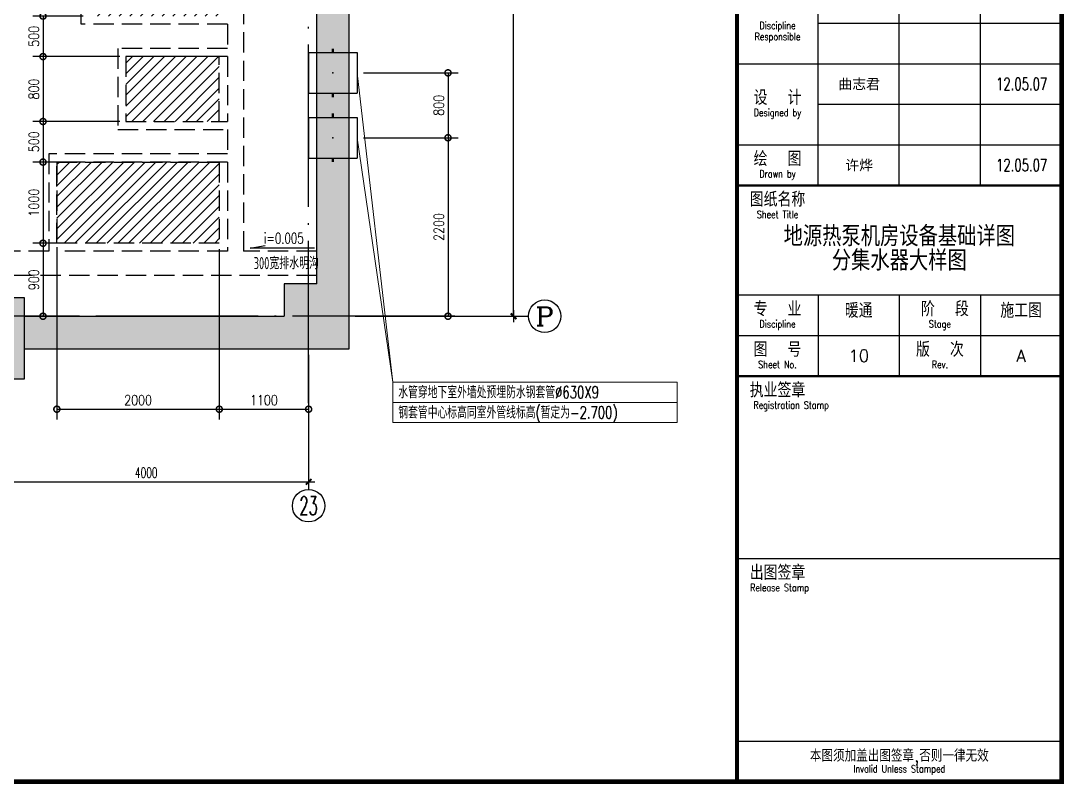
# Model space of a CAD drawing. Extents: x -345393 to -54719, y 203828 to 476815.
# Drawn here: x -274612 to -261763, y 226642 to 236051 of the extents above; entities that cross this region are included whole.
import ezdxf
from ezdxf.enums import TextEntityAlignment as Align

# ---------------------------------------------------------------- set-up
doc = ezdxf.new("R2010")
doc.units = 0
doc.header["$LTSCALE"] = 1000
doc.header["$MEASUREMENT"] = 0
doc.linetypes.add('DASH', pattern=[0.35, 0.25, -0.1])
doc.linetypes.add('DOTE', pattern=[2.42, 2, -0.2, 0.02, -0.2])
doc.layers.get('0').update_dxf_attribs({"color": 252, "linetype": 'CONTINUOUS'})
doc.layers.get('Defpoints').update_dxf_attribs({"color": 252, "linetype": 'CONTINUOUS'})
for name, color, linetype in [('AXIS', 252, 'CONTINUOUS'), ('AXIS_TEXT', 252, 'CONTINUOUS'), ('COLUMN', 250, 'CONTINUOUS'), ('DOTE', 250, 'DOTE'), ('PUB_HATCH', 250, 'CONTINUOUS'), ('WALL', 252, 'CONTINUOUS'), ('图框', 252, 'CONTINUOUS'), ('暖通-水-标注', 95, 'CONTINUOUS'), ('暖通-水-水阀', 3, 'CONTINUOUS'), ('暖通-水-设备基础', 75, 'DASH'), ('暖通-水-说明', 3, 'CONTINUOUS'), ('暖通-风-标注', 160, 'CONTINUOUS')]:
    doc.layers.add(name, color=color, linetype=linetype)
doc.layers.add('暖通-公共-说明', color=50, linetype='CONTINUOUS', lineweight=20)
doc.styles.add('_TCH_AXIS', font='COMPLEX', dxfattribs={"bigfont": 'GBCBIG'})
doc.styles.add('COMPLEX', font='COMPLEX')
doc.styles.add('HZ-ZGBZ', font='romanc.shx', dxfattribs={"width": 0.65, "bigfont": '0hztxt.shx'})
doc.styles.add('M-TEXT2', font='romanc.shx', dxfattribs={"width": 0.8, "bigfont": 'hzf.shx'})
doc.styles.add('NT4', font='tssdeng.shx', dxfattribs={"width": 0.65, "bigfont": 'tssdchn.shx'})
doc.styles.add('ROMANC', font='romanc', dxfattribs={"width": 0.9})
doc.styles.add('TKZ1_tjhts.shx', font='tjromant.shx', dxfattribs={"bigfont": 'tjhts.shx'})
doc.styles.add('TKZ2_tjkts.shx', font='tjromant.shx', dxfattribs={"bigfont": 'tjkts.shx'})
doc.styles.add('图框字1_黑体', font='simhei.ttf')
doc.dimstyles.new('暖-标注50', dxfattribs={"dimscale": 0.5, "dimtxt": 250, "dimasz": 1, "dimexe": 150, "dimexo": 150, "dimgap": 100, "dimtad": 1, "dimdec": 0, "dimdsep": 46, "dimtxsty": 'HZ-ZGBZ', "dimblk": '_DIMX', "dimcen": 0.09, "dimclrt": 7, "dimadec": 0, "dimazin": 0, "dimtfac": 1, "dimtdec": 0, "dimtix": 1, "dimtmove": 2, "dimatfit": 3, "dimldrblk": '_DIMX', "dimfxl": 0, "dimtolj": 1, "dimtzin": 0, "dimarcsym": 0})
doc.dimstyles.new('暖通-水-尺寸标注50', dxfattribs={"dimscale": 0.5, "dimtxt": 250, "dimasz": 300, "dimexe": 250, "dimexo": 150, "dimgap": 100, "dimtad": 1, "dimdec": 4, "dimrnd": 5, "dimdsep": 46, "dimtxsty": 'M-TEXT2', "dimblk1": 'DOTSMALL', "dimblk2": 'DOTSMALL', "dimsah": 1, "dimcen": 0.09, "dimclrd": 256, "dimclre": 256, "dimclrt": 7, "dimadec": 0, "dimazin": 0, "dimtfac": 1, "dimtdec": 4, "dimtix": 1, "dimtmove": 2, "dimatfit": 3, "dimldrblk": 'DOTSMALL', "dimfxl": 0, "dimtolj": 1, "dimtzin": 0, "dimarcsym": 0})

# ---------------------------------------------------------------- blocks, each defined once
blk = doc.blocks.new('TJAD_TK_A1')
for p, q in [((1271.38, 513.45), (1271.38, 643.45)), ((1291.38, 513.45), (1291.38, 633.45)), ((1311.38, 513.45), (1311.38, 633.45)), ((1271.38, 553.45), (1331.38, 553.45)), ((1251.38, 543.45), (1331.38, 543.45)), ((1271.38, 533.45), (1331.38, 533.45)), ((1251.38, 523.45), (1331.38, 523.45)), ((1251.38, 486.45), (1331.38, 486.45)), ((1271.38, 486.45), (1271.38, 466.45)), ((1291.38, 486.45), (1291.38, 466.45)), ((1311.38, 486.45), (1311.38, 466.45)), ((1251.38, 476.45), (1331.38, 476.45)), ((1251.38, 421.45), (1331.38, 421.45)), ((1251.38, 376.45), (1331.38, 376.45))]:
    blk.add_line(p, q)
for points, const_width in [([(1251.38, 940.45), (1251.38, 366.45)], 1), ([(1251.38, 513.45), (1331.38, 513.45)], 0.6), ([(1251.38, 466.45), (1331.38, 466.45)], 0.6)]:
    blk.add_lwpolyline(points, dxfattribs=dict(const_width=const_width))
at = {"layer": '图框', "const_width": 1.2}
blk.add_lwpolyline([(1331.38, 940.45), (525.38, 940.45), (525.38, 366.45), (1331.38, 366.45)], close=True, dxfattribs=at)
at = {"style": 'TKZ2_tjkts.shx', "width": 0.8}
for s, p in [('Discipline', (1261.38, 552.87)), ('Responsible', (1261.38, 550.15)), ('Designed by', (1261.38, 531.4)), ('Drawn by', (1261.38, 516.3)), ('Sheet Title', (1261.38, 506.3)), ('Discipline', (1261.38, 479.3)), ('Stage', (1301.38, 479.3)), ('Sheet No.', (1261.38, 469.3)), ('Rev.', (1301.38, 469.3)), ('Registration Stamp', (1264.74, 459.3)), ('Release Stamp', (1261.89, 414.3)), ('Invalid Unless Stamped', (1291.38, 369.62))]:
    blk.add_text(s, height=1.8, dxfattribs=at).set_placement(p, align=Align.MIDDLE_CENTER)
at = {"style": 'TKZ2_tjkts.shx'}
for s, height, p in [('设  计', 3.6, (1261.38, 535.1)), ('绘  图', 3.6, (1261.38, 520)), ('图纸名称', 3.6, (1261.38, 510)), ('专  业', 3.6, (1261.38, 483)), (' 阶  段', 3.6, (1301.38, 483)), ('图  号', 3.6, (1261.38, 473)), ('版  次', 3.6, (1301.38, 473)), ('执业签章', 3.6, (1261.38, 463)), ('出图签章', 3.6, (1261.38, 418)), ('本图须加盖出图签章,否则一律无效', 3, (1291.38, 372.88))]:
    blk.add_text(s, height=height, dxfattribs=at).set_placement(p, align=Align.MIDDLE_CENTER)
at = {"layer": '图框'}
for s, height, style, p in [('曲志君', 2.5, '图框字1_黑体', (1281.49, 538.45)), ('许烨', 2.5, '图框字1_黑体', (1281.49, 518.45)), ('暖通', 3.6, 'TKZ1_tjhts.shx', (1281.38, 482.61)), ('施工图', 3.6, 'TKZ1_tjhts.shx', (1321.38, 482.61)), ('A', 3, 'TKZ1_tjhts.shx', (1321.38, 471.45))]:
    blk.add_text(s, height=height, dxfattribs=dict(at, style=style)).set_placement(p, align=Align.MIDDLE_CENTER)
at = {"layer": '图框', "style": 'TKZ1_tjhts.shx', "width": 0.7}
for p in [(1321.51, 538.45), (1321.51, 518.45)]:
    blk.add_text('12.05.07', height=3, dxfattribs=at).set_placement(p, align=Align.MIDDLE_CENTER)
blk = doc.blocks.new('_DIMX')
blk.add_line((-150, 0), (150, 0))
at = {"const_width": 50}
blk.add_lwpolyline([(-70, -70), (70, 70)], dxfattribs=at)
blk = doc.blocks.new('*D293')
at = {"layer": 'Defpoints', "color": 0}
for p in [(-269268, 240410), (-268544, 240410), (-269268, 232410)]:
    blk.add_point(p, dxfattribs=at)
at = {"layer": '暖通-风-标注', "color": 0, "lineweight": -2}
for p, q in [((-269193, 240410), (-268469, 240410)), ((-268544, 232411), (-268544, 240410)), ((-269193, 232410), (-268469, 232410))]:
    blk.add_line(p, q, dxfattribs=at)
at = {"layer": '暖通-风-标注', "color": 0, "lineweight": -2, "xscale": 0.5, "yscale": 0.5, "zscale": 0.5}
for p, rotation in [((-268544, 240410), 90), ((-268544, 232410), 270)]:
    blk.add_blockref('_DIMX', p, dxfattribs=dict(at, rotation=rotation))
at = {"layer": '暖通-风-标注', "color": 7, "insert": (-268657, 236410), "char_height": 125, "attachment_point": 5, "rotation": 90, "style": 'HZ-ZGBZ'}
blk.add_mtext('\\A1;8000', dxfattribs=at)
blk = doc.blocks.new('_AXISO')
blk.add_circle((0, 0), 0.5)
at = {"layer": 'AXIS_TEXT', "style": 'COMPLEX', "width": 1.041667}
blk.add_attdef('A', text='', height=0.56, dxfattribs=at).set_placement((-0.25, -0.28), (0.25, -0.28), align=Align.FIT)
blk = doc.blocks.new('_FZH')
blk.add_lwpolyline([(-0.5, -0.5), (0.5, -0.5), (0.5, 0.5), (-0.5, 0.5)], close=True)
at = {"layer": 'PUB_HATCH'}
blk.add_solid([(-0.5, -0.5), (0.5, -0.5), (-0.5, 0.5), (0.5, 0.5)], dxfattribs=at)
blk = doc.blocks.new('A$C4E7B0064')
at = {"color": 2}
for p, q in [((-600, 250), (-600, -250)), ((0, 250), (0, -250))]:
    blk.add_line(p, q, dxfattribs=at)
at = {"color": 4}
for p, q in [((-600, 250), (0, 250)), ((-600, -250), (0, -250))]:
    blk.add_line(p, q, dxfattribs=at)
at = {"color": 2, "const_width": 30}
for points in [[(-300, 250), (-300, 300)], [(-300, -250), (-300, -300)]]:
    blk.add_lwpolyline(points, dxfattribs=at)
at = {"color": 4}
blk.add_point((-300, 0), dxfattribs=at)
blk = doc.blocks.new('_DOTSMALL')
at = {"color": 0, "const_width": 0.5}
blk.add_lwpolyline([(-0.0625, 0, 1), (0.0625, 0, 1)], format="xyb", close=True, dxfattribs=at)
blk = doc.blocks.new('*D227')
at = {"layer": 'Defpoints', "color": 0}
for p in [(-273768, 236110), (-274339, 235610), (-273318, 235610)]:
    blk.add_point(p, dxfattribs=at)
at = {"layer": '暖通-水-标注', "linetype": 'Continuous', "lineweight": -2}
for p, q in [((-273843, 236110), (-274464, 236110)), ((-274339, 236110), (-274339, 235610)), ((-273393, 235610), (-274464, 235610))]:
    blk.add_line(p, q, dxfattribs=at)
at = {"layer": '暖通-水-标注', "lineweight": -2, "xscale": 150, "yscale": 150, "zscale": 150}
for p, rotation in [((-274339, 236110), 90), ((-274339, 235610), 270)]:
    blk.add_blockref('_DOTSMALL', p, dxfattribs=dict(at, rotation=rotation))
at = {"layer": '暖通-水-标注', "color": 7, "insert": (-274451, 235860), "char_height": 125, "attachment_point": 5, "rotation": 90, "style": 'M-TEXT2'}
blk.add_mtext('\\A1;500', dxfattribs=at)
blk = doc.blocks.new('*D228')
at = {"layer": 'Defpoints', "color": 0}
for p in [(-273318, 235610), (-274339, 234810), (-273318, 234810)]:
    blk.add_point(p, dxfattribs=at)
at = {"layer": '暖通-水-标注', "linetype": 'Continuous', "lineweight": -2}
for p, q in [((-273393, 235610), (-274464, 235610)), ((-274339, 235610), (-274339, 234810)), ((-273393, 234810), (-274464, 234810))]:
    blk.add_line(p, q, dxfattribs=at)
at = {"layer": '暖通-水-标注', "lineweight": -2, "xscale": 150, "yscale": 150, "zscale": 150}
for p, rotation in [((-274339, 235610), 90), ((-274339, 234810), 270)]:
    blk.add_blockref('_DOTSMALL', p, dxfattribs=dict(at, rotation=rotation))
at = {"layer": '暖通-水-标注', "color": 7, "insert": (-274451, 235210), "char_height": 125, "attachment_point": 5, "rotation": 90, "style": 'M-TEXT2'}
blk.add_mtext('\\A1;800', dxfattribs=at)
blk = doc.blocks.new('*D229')
at = {"layer": 'Defpoints', "color": 0}
for p in [(-273318, 234810), (-274339, 234310), (-273968, 234310)]:
    blk.add_point(p, dxfattribs=at)
at = {"layer": '暖通-水-标注', "linetype": 'Continuous', "lineweight": -2}
for p, q in [((-273393, 234810), (-274464, 234810)), ((-274339, 234810), (-274339, 234310)), ((-274043, 234310), (-274464, 234310))]:
    blk.add_line(p, q, dxfattribs=at)
at = {"layer": '暖通-水-标注', "lineweight": -2, "xscale": 150, "yscale": 150, "zscale": 150}
for p, rotation in [((-274339, 234810), 90), ((-274339, 234310), 270)]:
    blk.add_blockref('_DOTSMALL', p, dxfattribs=dict(at, rotation=rotation))
at = {"layer": '暖通-水-标注', "color": 7, "insert": (-274451, 234560), "char_height": 125, "attachment_point": 5, "rotation": 90, "style": 'M-TEXT2'}
blk.add_mtext('\\A1;500', dxfattribs=at)
blk = doc.blocks.new('*D230')
at = {"layer": 'Defpoints', "color": 0}
for p in [(-273968, 234310), (-274339, 233310), (-273968, 233310)]:
    blk.add_point(p, dxfattribs=at)
at = {"layer": '暖通-水-标注', "linetype": 'Continuous', "lineweight": -2}
for p, q in [((-274043, 234310), (-274464, 234310)), ((-274339, 234310), (-274339, 233310)), ((-274043, 233310), (-274464, 233310))]:
    blk.add_line(p, q, dxfattribs=at)
at = {"layer": '暖通-水-标注', "lineweight": -2, "xscale": 150, "yscale": 150, "zscale": 150}
for p, rotation in [((-274339, 234310), 90), ((-274339, 233310), 270)]:
    blk.add_blockref('_DOTSMALL', p, dxfattribs=dict(at, rotation=rotation))
at = {"layer": '暖通-水-标注', "color": 7, "insert": (-274451, 233810), "char_height": 125, "attachment_point": 5, "rotation": 90, "style": 'M-TEXT2'}
blk.add_mtext('\\A1;1000', dxfattribs=at)
blk = doc.blocks.new('*D231')
at = {"layer": 'Defpoints', "color": 0}
for p in [(-273968, 233310), (-274339, 232410), (-273837, 232410)]:
    blk.add_point(p, dxfattribs=at)
at = {"layer": '暖通-水-标注', "linetype": 'Continuous', "lineweight": -2}
for p, q in [((-274043, 233310), (-274464, 233310)), ((-274339, 233310), (-274339, 232410)), ((-273912, 232410), (-274464, 232410))]:
    blk.add_line(p, q, dxfattribs=at)
at = {"layer": '暖通-水-标注', "lineweight": -2, "xscale": 150, "yscale": 150, "zscale": 150}
for p, rotation in [((-274339, 233310), 90), ((-274339, 232410), 270)]:
    blk.add_blockref('_DOTSMALL', p, dxfattribs=dict(at, rotation=rotation))
at = {"layer": '暖通-水-标注', "color": 7, "insert": (-274451, 232860), "char_height": 125, "attachment_point": 5, "rotation": 90, "style": 'M-TEXT2'}
blk.add_mtext('\\A1;900', dxfattribs=at)
blk = doc.blocks.new('*D242')
at = {"layer": 'Defpoints', "color": 0}
for p in [(-275068, 231371), (-271068, 231339), (-271068, 230368)]:
    blk.add_point(p, dxfattribs=at)
at = {"layer": '暖通-风-标注', "color": 0, "lineweight": -2}
for p, q in [((-275068, 231296), (-275068, 230293)), ((-271068, 231264), (-271068, 230293)), ((-275068, 230368), (-271069, 230368))]:
    blk.add_line(p, q, dxfattribs=at)
at = {"layer": '暖通-风-标注', "color": 0, "lineweight": -2, "xscale": 0.5, "yscale": 0.5, "zscale": 0.5, "rotation": 180}
blk.add_blockref('_DIMX', (-275068, 230368), dxfattribs=at)
at = {"layer": '暖通-风-标注', "color": 0, "lineweight": -2, "xscale": 0.5, "yscale": 0.5, "zscale": 0.5}
blk.add_blockref('_DIMX', (-271068, 230368), dxfattribs=at)
at = {"layer": '暖通-风-标注', "color": 7, "insert": (-273068, 230481), "char_height": 125, "attachment_point": 5, "style": 'HZ-ZGBZ'}
blk.add_mtext('\\A1;4000', dxfattribs=at)
blk = doc.blocks.new('*D243')
at = {"layer": 'Defpoints', "color": 0}
for p in [(-274168, 233310), (-272168, 233310), (-272168, 231264)]:
    blk.add_point(p, dxfattribs=at)
at = {"layer": '暖通-水-标注', "linetype": 'Continuous', "lineweight": -2}
for p, q in [((-274168, 233235), (-274168, 231139)), ((-272168, 233235), (-272168, 231139)), ((-274168, 231264), (-272168, 231264))]:
    blk.add_line(p, q, dxfattribs=at)
at = {"layer": '暖通-水-标注', "lineweight": -2, "xscale": 150, "yscale": 150, "zscale": 150, "rotation": 180}
blk.add_blockref('_DOTSMALL', (-274168, 231264), dxfattribs=at)
at = {"layer": '暖通-水-标注', "lineweight": -2, "xscale": 150, "yscale": 150, "zscale": 150}
blk.add_blockref('_DOTSMALL', (-272168, 231264), dxfattribs=at)
at = {"layer": '暖通-水-标注', "color": 7, "insert": (-273168, 231376), "char_height": 125, "attachment_point": 5, "style": 'M-TEXT2'}
blk.add_mtext('\\A1;2000', dxfattribs=at)
blk = doc.blocks.new('*D244')
at = {"layer": 'Defpoints', "color": 0}
for p in [(-272168, 233310), (-271068, 232010), (-271068, 231264)]:
    blk.add_point(p, dxfattribs=at)
at = {"layer": '暖通-水-标注', "linetype": 'Continuous', "lineweight": -2}
for p, q in [((-272168, 233235), (-272168, 231139)), ((-271068, 231935), (-271068, 231139)), ((-272168, 231264), (-271068, 231264))]:
    blk.add_line(p, q, dxfattribs=at)
at = {"layer": '暖通-水-标注', "lineweight": -2, "xscale": 150, "yscale": 150, "zscale": 150, "rotation": 180}
blk.add_blockref('_DOTSMALL', (-272168, 231264), dxfattribs=at)
at = {"layer": '暖通-水-标注', "lineweight": -2, "xscale": 150, "yscale": 150, "zscale": 150}
blk.add_blockref('_DOTSMALL', (-271068, 231264), dxfattribs=at)
at = {"layer": '暖通-水-标注', "color": 7, "insert": (-271618, 231376), "char_height": 125, "attachment_point": 5, "style": 'M-TEXT2'}
blk.add_mtext('\\A1;1100', dxfattribs=at)
blk = doc.blocks.new('*D266')
at = {"layer": 'Defpoints', "color": 0}
for p in [(-270468, 235410), (-270468, 234610), (-269351, 234610)]:
    blk.add_point(p, dxfattribs=at)
at = {"layer": '暖通-水-标注', "linetype": 'Continuous', "lineweight": -2}
for p, q in [((-270393, 235410), (-269226, 235410)), ((-269351, 235410), (-269351, 234610)), ((-270393, 234610), (-269226, 234610))]:
    blk.add_line(p, q, dxfattribs=at)
at = {"layer": '暖通-水-标注', "lineweight": -2, "xscale": 150, "yscale": 150, "zscale": 150}
for p, rotation in [((-269351, 235410), 90), ((-269351, 234610), 270)]:
    blk.add_blockref('_DOTSMALL', p, dxfattribs=dict(at, rotation=rotation))
at = {"layer": '暖通-水-标注', "color": 7, "insert": (-269464, 235010), "char_height": 125, "attachment_point": 5, "rotation": 90, "style": 'M-TEXT2'}
blk.add_mtext('\\A1;800', dxfattribs=at)
blk = doc.blocks.new('*D267')
at = {"layer": 'Defpoints', "color": 0}
for p in [(-270468, 234610), (-270568, 232410), (-269351, 232410)]:
    blk.add_point(p, dxfattribs=at)
at = {"layer": '暖通-水-标注', "linetype": 'Continuous', "lineweight": -2}
for p, q in [((-270393, 234610), (-269226, 234610)), ((-269351, 234610), (-269351, 232410)), ((-270493, 232410), (-269226, 232410))]:
    blk.add_line(p, q, dxfattribs=at)
at = {"layer": '暖通-水-标注', "lineweight": -2, "xscale": 150, "yscale": 150, "zscale": 150}
for p, rotation in [((-269351, 234610), 90), ((-269351, 232410), 270)]:
    blk.add_blockref('_DOTSMALL', p, dxfattribs=dict(at, rotation=rotation))
at = {"layer": '暖通-水-标注', "color": 7, "insert": (-269464, 233510), "char_height": 125, "attachment_point": 5, "rotation": 90, "style": 'M-TEXT2'}
blk.add_mtext('\\A1;2200', dxfattribs=at)

msp = doc.modelspace()

# ---------------------------------------------------------------- hatches: boundary and pattern name
at = {"layer": 'PUB_HATCH'}
for points in [[(-270568.20429, 237010.08311), (-270968.20429, 237010.08311), (-270968.20429, 232810.07891), (-270568.20429, 232810.07891)], [(-271368.20811, 232010.08005), (-270568.20429, 232010.08005), (-270568.20429, 232810.07891), (-271368.20811, 232810.07891)], [(-270868.21116, 232010.08005), (-271368.20811, 232010.08005), (-271368.20811, 232410.07948), (-274568.20811, 232410.07948), (-274568.20811, 232010.07948), (-270868.21116, 232010.07948)]]:
    msp.add_hatch(color=256, dxfattribs=at).paths.add_polyline_path(points)
at = {"layer": '暖通-水-设备基础'}
h = msp.add_hatch(dxfattribs=at)
h.set_pattern_fill('ANSI31', color=251, scale=750, style=0)
h.set_pattern_definition([(45, (-963204.23, 49590.78), (-66.291261, 66.291261), [])])
h.paths.add_polyline_path([(-272168.20811, 240310.07891), (-272168.20811, 241060.07891), (-273768.20811, 241060.07891), (-273768.20811, 240310.07891)])
h.paths.add_polyline_path([(-272168.20811, 238910.07891), (-272168.20811, 239660.07891), (-273768.20811, 239660.07891), (-273768.20811, 238910.07891)])
h.paths.add_polyline_path([(-272168.20811, 237510.07891), (-272168.20811, 238260.07891), (-273768.20811, 238260.07891), (-273768.20811, 237510.07891)])
h.paths.add_polyline_path([(-272168.20811, 236110.07891), (-272168.20811, 236860.07891), (-273768.20811, 236860.07891), (-273768.20811, 236110.07891)])
h.paths.add_polyline_path([(-272168.20811, 234810.07891), (-272168.20811, 235610.07891), (-273318.20811, 235610.07891), (-273318.20811, 234810.07891)])
h.paths.add_polyline_path([(-274168.20811, 234310.07891), (-274168.20811, 233310.07891), (-272168.20811, 233310.07891), (-272168.20811, 234310.07891)])

# ---------------------------------------------------------------- linework, layer by layer
at = {"layer": 'AXIS'}
for p, q in [((-269239.62522, 232410.07948), (-268360.13733, 232410.07948)), ((-271068.20811, 231338.54729), (-271068.20811, 230274.21599))]:
    msp.add_line(p, q, dxfattribs=at)
at = {"layer": 'COLUMN'}
for p, q in [((-270968.20429, 232810.07891), (-271368.20811, 232810.07891)), ((-271368.20811, 232810.07891), (-271368.20811, 232410.07948)), ((-270568.20429, 232010.08005), (-270568.20429, 232810.07891)), ((-271368.20811, 232010.08005), (-270568.20429, 232010.08005))]:
    msp.add_line(p, q, dxfattribs=at)
at = {"layer": 'DOTE'}
for p, q in [((-271068.20811, 231338.54729), (-271068.20811, 245310.07948)), ((-269268.21421, 232410.07948), (-298868.202, 232410.07948))]:
    msp.add_line(p, q, dxfattribs=at)
at = {"layer": 'WALL'}
for p, q in [((-270968.20429, 232810.07891), (-270968.20429, 237010.08311)), ((-270568.20429, 232810.07891), (-270568.20429, 237010.08311)), ((-274568.20811, 232410.07948), (-271368.20811, 232410.07948)), ((-274568.20811, 232010.07948), (-271368.20811, 232010.07948))]:
    msp.add_line(p, q, dxfattribs=at)
at = {"layer": '暖通-公共-说明'}
for p, q in [((-270030.43145, 231598.53517), (-270468.20429, 235410.07891)), ((-270468.20429, 234610.07891), (-270030.43145, 231598.53517))]:
    msp.add_line(p, q, dxfattribs=at)
for points in [[(-266530.43145, 231348.53517), (-270030.43145, 231348.53517), (-270030.43145, 231598.53517), (-266530.43145, 231598.53517)], [(-266530.43145, 231098.53517), (-270030.43145, 231098.53517), (-270030.43145, 231348.53517), (-266530.43145, 231348.53517)]]:
    msp.add_lwpolyline(points, close=True, dxfattribs=at)
at = {"layer": '暖通-水-设备基础', "color": 2}
for p, q in [((-271868.20811, 241160.07891), (-271868.20811, 233210.07891)), ((-272068.20811, 236010.07891), (-272068.20811, 235710.07891)), ((-272068.20811, 235610.07891), (-272068.20811, 234810.07891)), ((-272068.20811, 234710.07891), (-272068.20811, 234410.07891)), ((-272068.20811, 234310.07891), (-272068.20811, 233210.07891)), ((-274268.20811, 233210.07891), (-278218.20811, 233210.07891)), ((-272068.20811, 233210.07891), (-274168.20811, 233210.07891)), ((-270968.20429, 233210.07891), (-271868.20811, 233210.07891)), ((-270968.20429, 232910.07891), (-283318.20811, 232910.07891))]:
    msp.add_line(p, q, dxfattribs=at)
for points in [[(-272068.20811, 236010.07891), (-273868.20811, 236010.07891), (-273868.20811, 236960.07891), (-272068.20811, 236960.07891)], [(-272068.20811, 235710.07891), (-273418.20811, 235710.07891), (-273418.20811, 234710.07891), (-272068.20811, 234710.07891)], [(-272068.20811, 235610.07891), (-273318.20811, 235610.07891), (-273318.20811, 234810.07891), (-272068.20811, 234810.07891)], [(-272068.20811, 234410.07891), (-274268.20811, 234410.07891), (-274268.20811, 233210.07891)], [(-272068.20811, 234310.07891), (-274168.20811, 234310.07891), (-274168.20811, 233210.07891)]]:
    msp.add_lwpolyline(points, dxfattribs=at)
at = {"layer": '暖通-水-设备基础', "color": 75}
for points in [[(-273318.20811, 234810.07891), (-272168.20811, 234810.07891), (-272168.20811, 235610.07891), (-273318.20811, 235610.07891)], [(-274168.20811, 234310.07891), (-272168.20811, 234310.07891), (-272168.20811, 233310.07891), (-274168.20811, 233310.07891)]]:
    msp.add_lwpolyline(points, close=True, dxfattribs=at)
at = {"layer": '暖通-水-说明'}
for p, q in [((-271788.0899, 233248.09922), (-271604.80954, 233279.87767)), ((-270995.38883, 233248.09922), (-271788.0899, 233248.09922))]:
    msp.add_line(p, q, dxfattribs=at)

# ---------------------------------------------------------------- block references
at = {"layer": 'AXIS'}
ref = msp.add_blockref('_AXISO', (-268160.13733, 232410.07948), dxfattribs=dict(at, xscale=400, yscale=400, zscale=400))
ref.add_attrib('A', 'P', dxfattribs={"layer": 'AXIS_TEXT', "height": 226.27417, "style": '_TCH_AXIS', "width": 1.235294}).set_placement((-268273.27442, 232296.9424), (-268047.00025, 232296.9424), align=Align.FIT)
ref = msp.add_blockref('_AXISO', (-271068.20811, 230074.21599), dxfattribs=dict(at, xscale=400, yscale=400, zscale=400))
ref.add_attrib('A', '23', dxfattribs={"layer": 'AXIS_TEXT', "height": 226.27417, "style": '_TCH_AXIS', "width": 0.617647}).set_placement((-271181.34519, 229961.0789), (-270955.07102, 229961.0789), align=Align.FIT)
at = {"layer": 'COLUMN', "xscale": 1000, "yscale": 1000, "zscale": 1000, "rotation": 90}
msp.add_blockref('_FZH', (-275068.20811, 232138.07948), dxfattribs=at)
at = {"layer": '图框', "xscale": 50, "yscale": 50, "zscale": 50}
msp.add_blockref('TJAD_TK_A1', (-328361.63982, 208349.90246), dxfattribs=at)
at = {"layer": '暖通-水-水阀'}
for p in [(-270468.20429, 235410.07891), (-270468.20429, 234610.07891)]:
    msp.add_blockref('A$C4E7B0064', p, dxfattribs=at)

# ---------------------------------------------------------------- texts
at = {"layer": '图框', "style": 'TKZ1_tjhts.shx'}
for s, height, p in [('地源热泵机房设备基础详图', 250, (-263792.68185, 233397.36292)), ('分集水器大样图', 250, (-263792.68185, 233097.36292)), ('10', 150, (-264292.68185, 231922.36292))]:
    msp.add_text(s, height=height, dxfattribs=at).set_placement(p, align=Align.MIDDLE_CENTER)
at = {"layer": '暖通-公共-说明', "style": 'M-TEXT2', "width": 0.7}
for s, p in [('水管穿地下室外墙处预埋防水钢套管%%C630X9', (-269963.76478, 231398.53517)), ('钢套管中心标高同室外管线标高(暂定为-2.700)', (-269963.76478, 231148.53517))]:
    msp.add_text(s, height=150, dxfattribs=at).set_placement(p)
at = {"layer": '暖通-水-说明', "color": 3}
for s, height, style, width, p in [('i=0.005', 131.25, 'ROMANC', 0.7, (-271616.9556, 233306.13531)), ('300宽排水明沟', 150, 'NT4', 0.65, (-271744.12736, 232989.64624))]:
    msp.add_text(s, height=height, dxfattribs=dict(at, style=style, width=width)).set_placement(p)

# ---------------------------------------------------------------- dimensions: what is measured, and where the dimension line sits
at = {"layer": '暖通-水-标注'}
for base, p1, p2, picture, middle in [((-274338.59434, 235610.07891), (-273768.20811, 236110.07891), (-273318.20811, 235610.07891), '*D227', (-274451.09434, 235860.07891)), ((-274338.59434, 234810.07891), (-273318.20811, 235610.07891), (-273318.20811, 234810.07891), '*D228', (-274451.09434, 235210.07891)), ((-269351.02958, 234610.07891), (-270468.20429, 235410.07891), (-270468.20429, 234610.07891), '*D266', (-269463.52958, 235010.07891)), ((-274338.59434, 234310.07891), (-273318.20811, 234810.07891), (-273968.20811, 234310.07891), '*D229', (-274451.09434, 234560.07891)), ((-269351.02958, 232410.07948), (-270468.20429, 234610.07891), (-270568.20429, 232410.07948), '*D267', (-269463.52958, 233510.0792)), ((-274338.59434, 233310.07891), (-273968.20811, 234310.07891), (-273968.20811, 233310.07891), '*D230', (-274451.09434, 233810.07891)), ((-274338.59434, 232410.07948), (-273968.20811, 233310.07891), (-273836.82885, 232410.07948), '*D231', (-274451.09434, 232860.0792))]:
    dim = msp.add_linear_dim(base=base, p1=p1, p2=p2, angle=90, dimstyle='暖通-水-尺寸标注50', dxfattribs=at)
    dim.commit()
    dim.dimension.update_dxf_attribs({"geometry": picture, "text_midpoint": middle})
for base, p1, p2, picture, middle in [((-272168.20811, 231263.54729), (-274168.20811, 233310.07891), (-272168.20811, 233310.07891), '*D243', (-273168.20811, 231376.04729)), ((-271068.20811, 231263.54729), (-272168.20811, 233310.07891), (-271068.20811, 232010.08005), '*D244', (-271618.20811, 231376.04729))]:
    dim = msp.add_linear_dim(base=base, p1=p1, p2=p2, dimstyle='暖通-水-尺寸标注50', dxfattribs=at)
    dim.commit()
    dim.dimension.update_dxf_attribs({"geometry": picture, "text_midpoint": middle})
at = {"layer": '暖通-风-标注'}
dim = msp.add_aligned_dim(p1=(-269268.21421, 232410.07948), p2=(-269268.21421, 240410.07948), distance=-723.92894, dimstyle='暖-标注50', dxfattribs=at)
dim.commit()
dim.dimension.update_dxf_attribs({"geometry": '*D293', "text_midpoint": (-268656.78527, 236410.07948)})
dim = msp.add_linear_dim(base=(-271068.20811, 230368.44097), p1=(-275068.20811, 231371.11246), p2=(-271068.20811, 231338.54729), dimstyle='暖-标注50', dxfattribs=at)
dim.commit()
dim.dimension.update_dxf_attribs({"geometry": '*D242', "text_midpoint": (-273068.20811, 230480.94097)})

doc.saveas('drawing.dxf')
